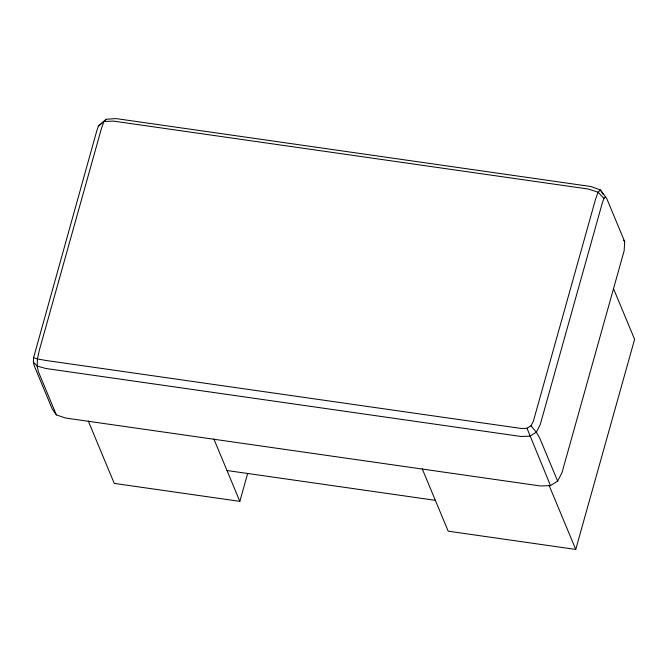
<?xml version="1.0" encoding="UTF-8"?>
<svg xmlns="http://www.w3.org/2000/svg" width="668" height="668" viewBox="0 0 668 668"><rect width="100%" height="100%" fill="white"/><g stroke="black" fill="none" stroke-linecap="round" stroke-linejoin="round"><path stroke-width="1" d="M33.584 357.689L37.441 358.992L46.309 360.511L521.466 428.497L527.01 428.28L530.985 425.808L533.406 421.09L595.555 199.206L598.077 192.225L600.398 189.979L606.736 198.555L624.705 241.716L624.146 250.75L561.997 472.643L557.646 481.135L550.482 485.578L540.512 485.978L65.355 417.993L56.362 414.878L52.154 408.808L34.185 365.638L33.4 362.131L33.584 357.689L96.885 130.427L98.463 126.068L106.279 119.28L115.981 118.57L591.147 186.556L600.398 189.979L603.321 194.396M88.318 421.09L114.245 483.398L239.845 501.367L247.686 473.353M422.226 468.802L448.186 531.177L575.749 549.43L634.6 339.319L613.458 288.526M605.408 196.993L603.955 198.388L602.377 202.755L540.228 424.639L536.362 432.188L530 436.146L521.132 436.496L45.975 368.511L37.141 366.097L33.4 362.131M106.279 119.28L98.463 126.068M227.003 470.522L435.344 500.332M603.955 198.388L598.077 192.225L588.533 189.077L113.368 121.092L103.957 121.526L101.436 128.506L39.287 350.391L37.441 358.992L37.141 366.097L38.393 371.717L56.362 414.878M530.985 425.808L536.362 432.188L539.677 437.966L557.646 481.135M623.653 240.196L624.705 241.716M550.482 485.578L527.01 428.28M549.021 485.21L575.749 549.43M213.877 438.993L239.845 501.367"/></g></svg>
